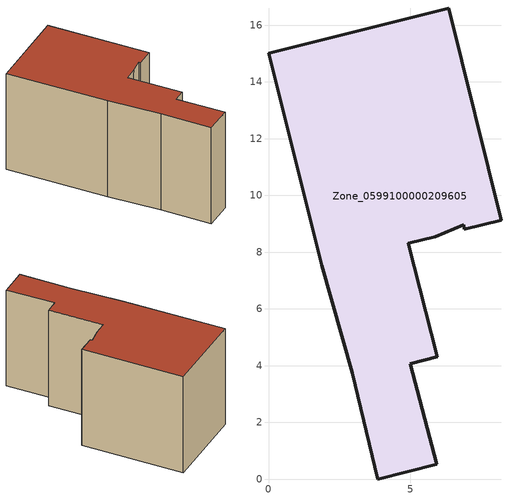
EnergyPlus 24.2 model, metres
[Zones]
Zone_0599100000209605
 floor ground (C_G): 6.34,16.61 8.21,9.13 6.9,8.8 6.87,8.96 5.87,8.55 4.92,8.31 5.94,4.3 5,4.07 5.93,0.52 3.85,0 2.95,3.74 1.88,7.54 0,15.02 z0
 wall outside (C_F): 8.21,9.13 6.34,16.61 0,15.02 1.88,7.54 2.95,3.74 3.85,0 5.93,0.52 5,4.07 5.94,4.3 4.92,8.31 5.87,8.55 6.87,8.96 6.9,8.8 8.21,9.13 z0:7.87
 roof outside (C_R): 5.87,8.55 6.87,8.96 6.9,8.8 8.21,9.13 6.34,16.61 0,15.02 1.88,7.54 2.95,3.74 3.85,0 5.93,0.52 5,4.07 5.94,4.3 4.92,8.31 z7.87
[BUILDING]
Pand.0599100000209605: North Axis=0; Terrain=City; Loads Convergence Tolerance Value=0.04; Temperature Convergence Tolerance Value=0.4; Solar Distribution=FullExterior; Maximum Number of Warmup Days=25; Minimum Number of Warmup Days=1
[Site:Location]
Rotterdam.The.Hague.AP_ZH_NLD Design_Conditions: Latitude=51.96; Longitude=4.45; Time Zone=1; Elevation=-4.5
[SITE:GROUNDTEMPERATURE:BUILDINGSURFACE]
18, 18, 18, 18, 18, 18, 18, 18, 18, 18, 18, 18
[MATERIAL] Thermal Absorptance=0.9; Solar Absorptance=0.7; Visible Absorptance=0.7
Name | Roughness | Thickness | Conductivity | Density | Specific Heat
G.TI.1946-1964 | MediumSmooth | 0.15 | 1 | 540 | 1210
F.TI.1946-1964 | Rough | 0.3 | 0.857143 | 1920 | 840
R.TI.1946-1964 | MediumRough | 0.2 | 0.277778 | 1500 | 1000
[CONSTRUCTION]
C_G: G.TI.1946-1964
C_F: F.TI.1946-1964
C_R: R.TI.1946-1964
[ZONE]
Zone_0599100000209605: Type=1; Multiplier=1; Ceiling Height=Autocalculate; Volume=Autocalculate; Floor Area=autocalculate; Part of Total Floor Area=Yes
[ZONEINFILTRATION:DESIGNFLOWRATE]
Infil_Zone_0599100000209605: Zone or ZoneList or Space or SpaceList=Zone_0599100000209605; Schedule=AlwaysOn; Design Flow Rate Calculation Method=Flow/Area; Flow Rate per Floor Area=0.003; Constant Term Coefficient=1; Temperature Term Coefficient=0; Velocity Term Coefficient=0; Velocity Squared Term Coefficient=0
[HVACTEMPLATE:ZONE:IDEALLOADSAIRSYSTEM]
Zone_0599100000209605: Maximum Heating Supply Air Temperature=50; Minimum Cooling Supply Air Temperature=13; Maximum Heating Supply Air Humidity Ratio=0.0156; Minimum Cooling Supply Air Humidity Ratio=0.0077; Heating Limit=NoLimit; Cooling Limit=NoLimit; Dehumidification Control Type=ConstantSensibleHeatRatio; Cooling Sensible Heat Ratio=0.7; Dehumidification Setpoint=60; Humidification Control Type=None; Humidification Setpoint=30; Outdoor Air Method=None; Outdoor Air Flow Rate per Person=0.00944; Outdoor Air Flow Rate per Zone Floor Area=0; Outdoor Air Flow Rate per Zone=0; Demand Controlled Ventilation Type=None; Outdoor Air Economizer Type=NoEconomizer; Heat Recovery Type=None; Sensible Heat Recovery Effectiveness=0.7; Latent Heat Recovery Effectiveness=0.65
[ZONECONTROL:THERMOSTAT]
ThermostatControl_Zone_0599100000209605: Zone or ZoneList=Zone_0599100000209605; Control Type Schedule=DualSetpointControlType; Control 1=Thermostat_Zone_0599100000209605; Temperature Difference Between Cutout And Setpoint=0
[THERMOSTATSETPOINT:DUALSETPOINT]
Thermostat_Zone_0599100000209605: Heating Setpoint Temperature Schedule=HeatingSetpoint_Zone_0599100000209605; Cooling Setpoint Temperature Schedule=CoolingSetpoint_Zone_0599100000209605
[SCHEDULE:COMPACT]
HeatingSetpoint_Zone_0599100000209605: Through: 12/31, For: AllDays, Until: 24:00, 21
CoolingSetpoint_Zone_0599100000209605: Through: 12/31, For: AllDays, Until: 24:00, 24
DualSetpointControlType: Through: 12/31, For: AllDays, Until: 24:00, 4
AlwaysOn: Through: 12/31, For: AllDays, Until: 24:00, 1
